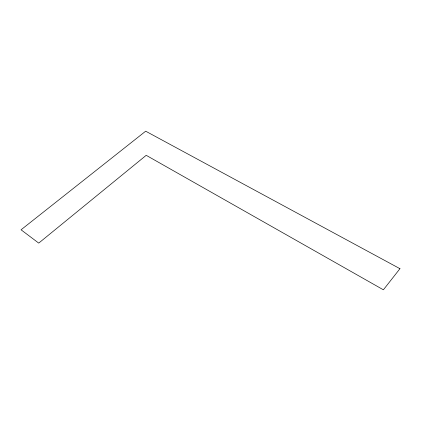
<?xml version="1.0" encoding="UTF-8"?>
<svg xmlns="http://www.w3.org/2000/svg" width="421" height="421" viewBox="0 0 421 421"><rect width="100%" height="100%" fill="white"/><g stroke="black" fill="none" stroke-linecap="round" stroke-linejoin="round"><path stroke-width="0.63" d="M399.95 268.693L383.389 289.806L146.208 155.317L38.732 243.106L21.05 229.792L145.682 131.194L399.95 268.693"/></g></svg>
